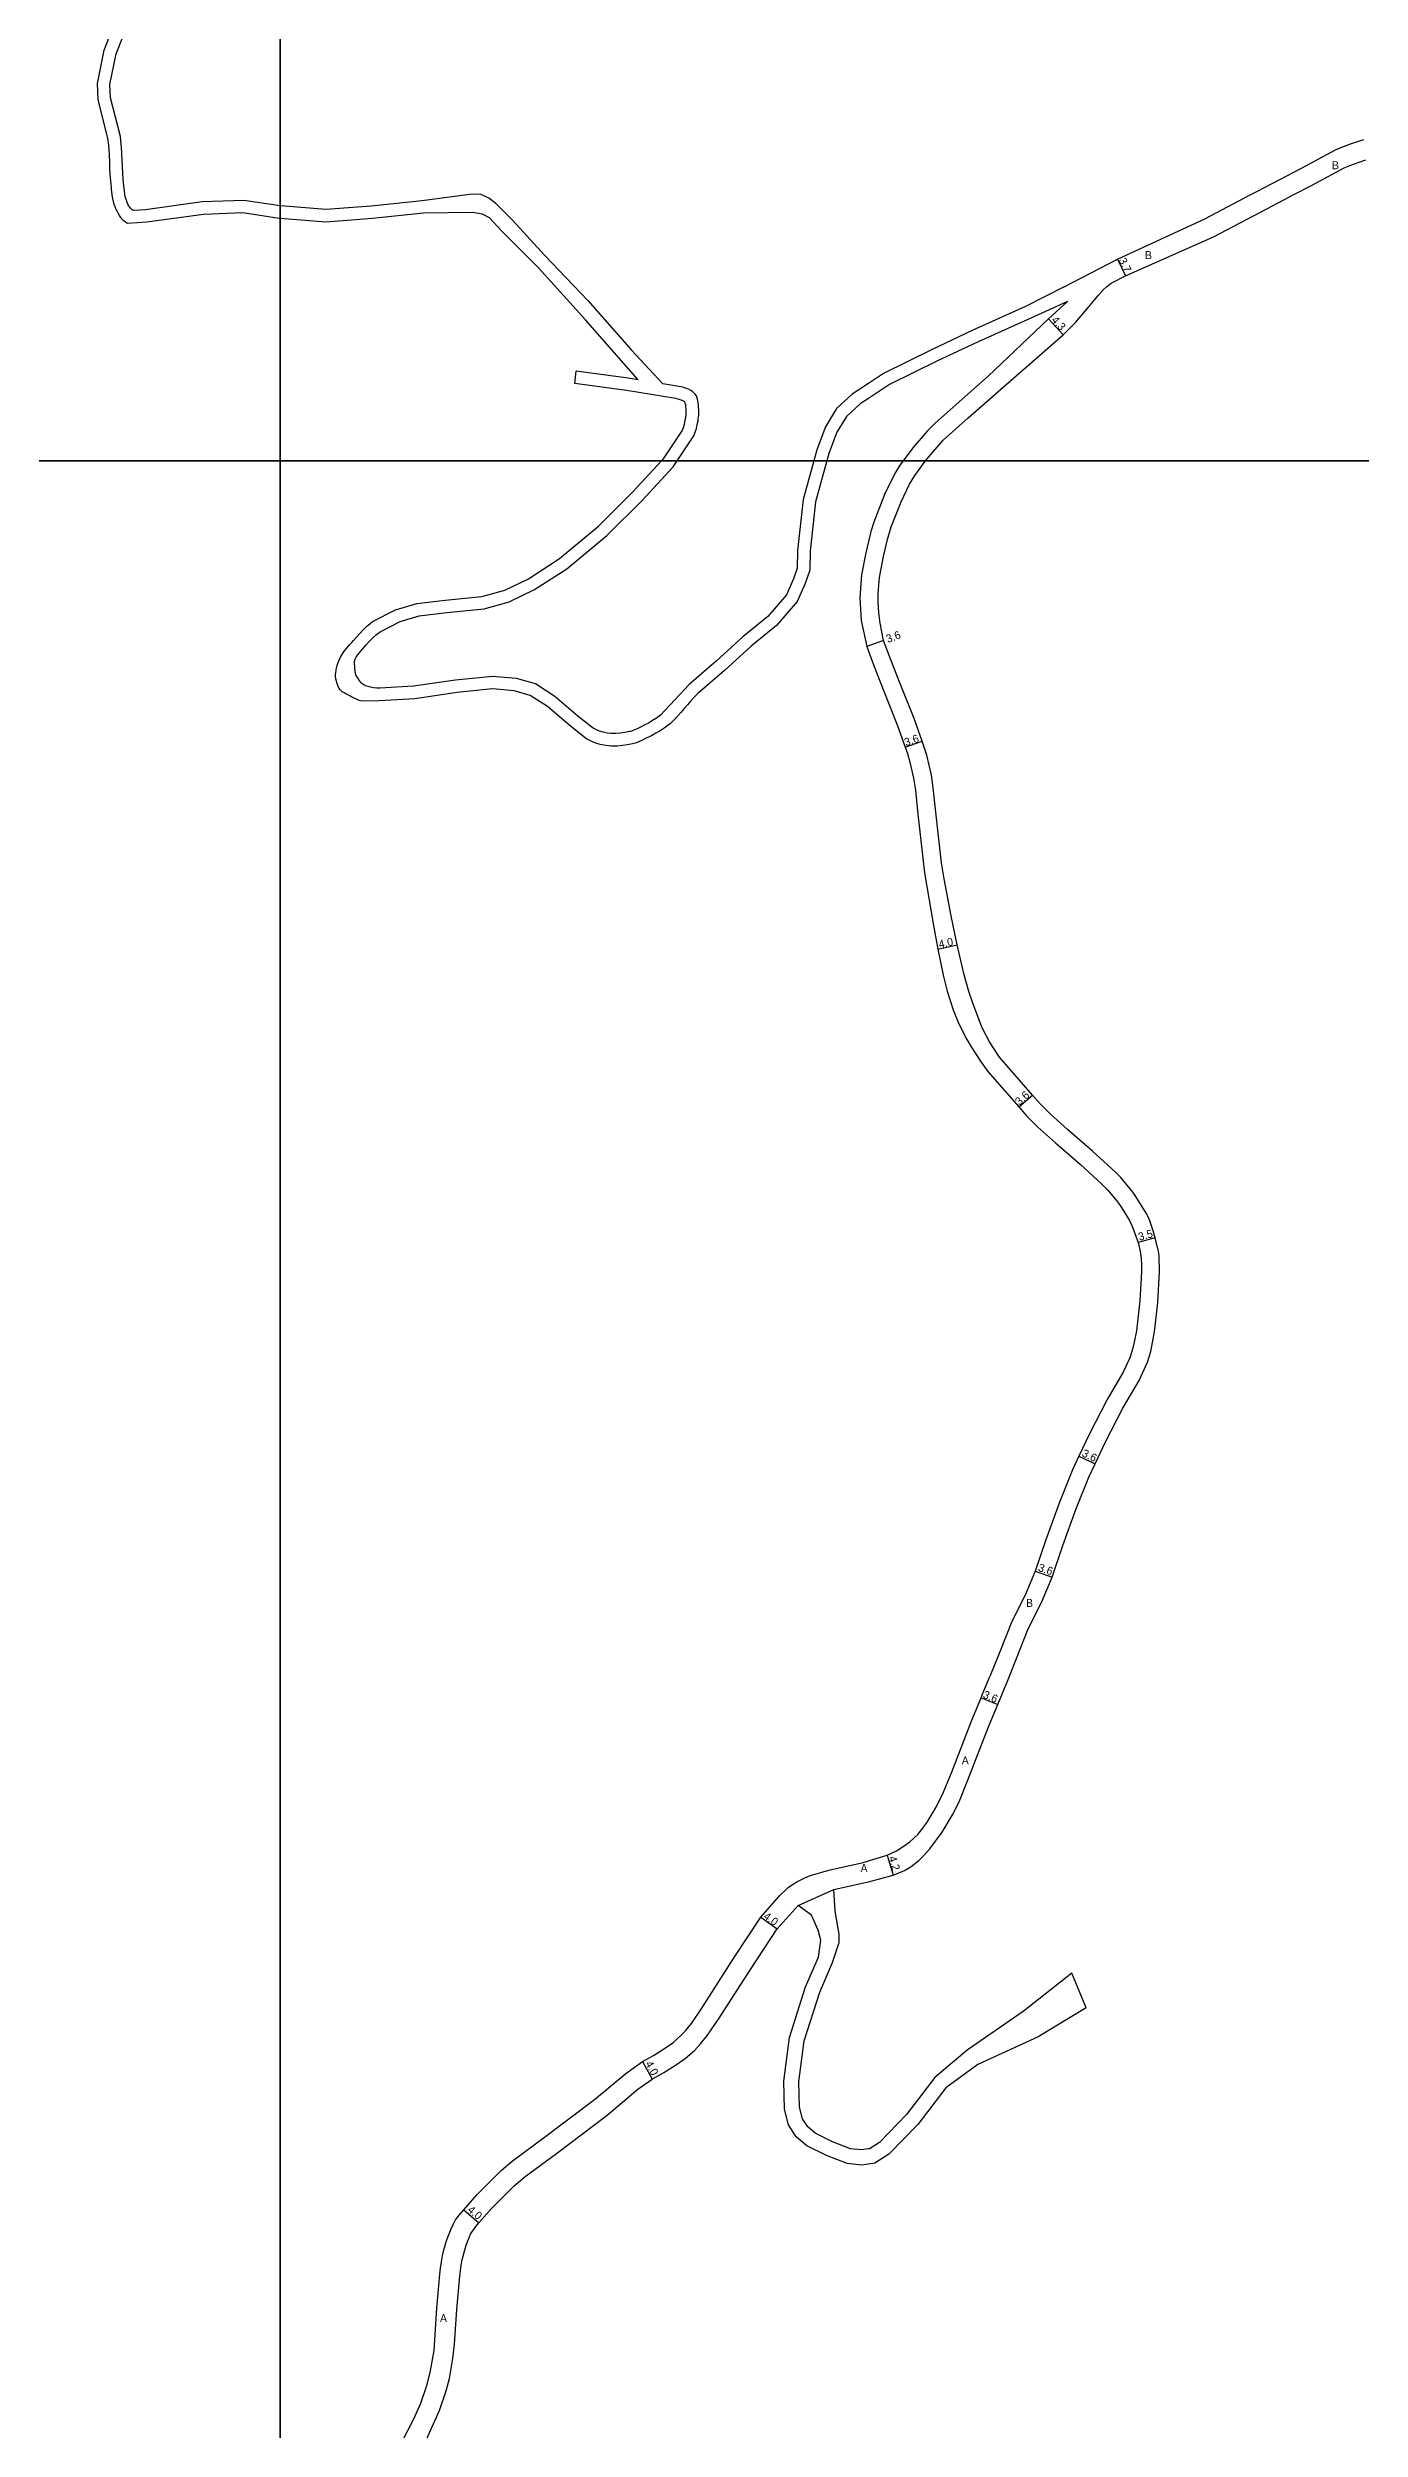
# Model space of a CAD drawing. Header units: metres. Extents: x -24000 to -20800, y -90000 to -87000.
# Drawn here: x -22446.5 to -22183.8, y -89193.6 to -88717.4 of the extents above; entities that cross this region are included whole.
import ezdxf

# ---------------------------------------------------------------- set-up
doc = ezdxf.new("R2010")
doc.units = ezdxf.units.M
doc.header["$LTSCALE"] = 2.5
for name, color, linetype in [('図郭', 7, 'Continuous'), ('幅員', 7, 'Continuous'), ('舗装', 7, 'Continuous'), ('道路', 7, 'Continuous')]:
    doc.layers.add(name, color=color, linetype=linetype)
doc.styles.get("Standard").update_dxf_attribs({"font": ''})
doc.styles.get('Standard').set_extended_font_data('@MS PGothic')

msp = doc.modelspace()

# ---------------------------------------------------------------- linework, layer by layer
at = {"layer": '図郭'}
for points in [[(-23200, -88800), (-22400, -88800), (-22400, -88200), (-23200, -88200)], [(-22400, -88800), (-21600, -88800), (-21600, -88200), (-22400, -88200)], [(-23200, -89400), (-22400, -89400), (-22400, -88800), (-23200, -88800)], [(-22400, -89400), (-21600, -89400), (-21600, -88800), (-22400, -88800)]]:
    msp.add_lwpolyline(points, close=True, dxfattribs=at)
at = {"layer": '幅員', "flags": 128}
for points in [[(-22232.48, -88759.66), (-22230.87, -88763)], [(-22246.24, -88771.59), (-22243.33, -88774.75)], [(-22279.24, -88835.87), (-22282.62, -88837.11)], [(-22274.93, -88857.25), (-22271.54, -88856.05)], [(-22268.42, -88897.63), (-22264.51, -88896.78)], [(-22252.17, -88929.17), (-22249.46, -88926.8)], [(-22224.94, -88955.37), (-22228.32, -88956.28)], [(-22240.17, -88999.02), (-22236.92, -89000.56)], [(-22248.92, -89022.02), (-22245.51, -89023.18)], [(-22259.73, -89047.3), (-22256.41, -89048.68)], [(-22278.53, -89078.78), (-22277.32, -89082.81)], [(-22303.82, -89091.21), (-22300.56, -89093.51)], [(-22327.52, -89120.07), (-22325.58, -89123.57)], [(-22363.26, -89149.73), (-22360.21, -89152.32)]]:
    msp.add_lwpolyline(points, dxfattribs=at)
at = {"layer": '舗装', "flags": 128}
msp.add_lwpolyline([(-22296.34, -89088.85), (-22289.23, -89085.68)], dxfattribs=at)
at = {"layer": '道路'}
for points in [[(-22433.59, -88746.73), (-22433.65, -88746.22), (-22433.73, -88745.58), (-22433.76, -88745.29), (-22433.9, -88744.02), (-22433.98, -88742.74), (-22434.04, -88741.46), (-22434.08, -88740.18), (-22434.13, -88738.9), (-22434.2, -88737.62), (-22434.33, -88736.35), (-22434.44, -88735.54), (-22436.39, -88727.75), (-22436.56, -88724.51), (-22435.21, -88717.86), (-22429.71, -88703.81)], [(-22431.06, -88746.73), (-22431.08, -88746.6), (-22431.16, -88746.02), (-22431.22, -88745.44), (-22431.28, -88744.96), (-22431.42, -88743.69), (-22431.5, -88742.41), (-22431.55, -88741.12), (-22431.6, -88739.84), (-22431.64, -88738.55), (-22431.72, -88737.27), (-22431.84, -88735.99), (-22431.96, -88735.15), (-22433.91, -88727.38), (-22434.05, -88724.7), (-22432.8, -88718.57), (-22427.5, -88705.03)], [(-22282.28, -88784.51), (-22285.51, -88786.63), (-22288.65, -88789.53), (-22290.89, -88793.15), (-22292.58, -88797.76), (-22293.2, -88800)], [(-22282.28, -88787.5), (-22283.96, -88788.61), (-22286.7, -88791.14), (-22288.63, -88794.25), (-22290.2, -88798.53), (-22290.61, -88800)]]:
    msp.add_lwpolyline(points, dxfattribs=at)
at = {"layer": '道路', "flags": 128}
for points in [[(-22205.78, -88746.73), (-22204.44, -88746.03), (-22195.64, -88741.44), (-22188.84, -88737.78), (-22187.24, -88737.11), (-22185.61, -88736.51), (-22183.95, -88735.97), (-22183.19, -88735.75)], [(-22197.15, -88746.73), (-22193.77, -88744.97), (-22187.11, -88741.39), (-22185.77, -88740.83), (-22184.3, -88740.29), (-22182.78, -88739.8)], [(-22400, -88751.51), (-22400.16, -88751.5), (-22407.43, -88750.41), (-22415.35, -88750.69), (-22426.68, -88752.28), (-22430.51, -88752.5), (-22430.91, -88752.28), (-22431.27, -88751.99), (-22431.6, -88751.66), (-22431.9, -88751.29), (-22432.17, -88750.89), (-22432.41, -88750.47), (-22432.63, -88750.04), (-22432.84, -88749.61), (-22432.96, -88749.34), (-22433.19, -88748.75), (-22433.36, -88748.13), (-22433.49, -88747.5), (-22433.58, -88746.86), (-22433.59, -88746.73)], [(-22400, -88748.99), (-22407.28, -88747.9), (-22415.57, -88748.2), (-22426.92, -88749.79), (-22429.34, -88749.93), (-22429.63, -88749.76), (-22429.87, -88749.53), (-22430.09, -88749.27), (-22430.28, -88748.97), (-22430.44, -88748.66), (-22430.59, -88748.35), (-22430.63, -88748.27), (-22430.83, -88747.74), (-22430.98, -88747.18), (-22431.06, -88746.73)], [(-22362.12, -88746.73), (-22371.56, -88747.98), (-22381.76, -88749.05), (-22390.82, -88749.73), (-22399.88, -88749.01), (-22400, -88748.99)], [(-22359.75, -88746.73), (-22359.8, -88746.7), (-22361.31, -88746.62), (-22362.12, -88746.73)], [(-22356.86, -88748.52), (-22358.23, -88747.46), (-22359.75, -88746.73)], [(-22356.86, -88748.52), (-22353.51, -88751.84), (-22347.07, -88758.84), (-22338.46, -88767.9), (-22329.67, -88777.87), (-22323.43, -88784.57)], [(-22243.12, -88765.19), (-22232.48, -88759.66), (-22214.98, -88751.61), (-22205.78, -88746.73)], [(-22233.69, -88764.44), (-22230.87, -88763), (-22213.22, -88755.2), (-22202.58, -88749.57), (-22197.15, -88746.73)], [(-22358.08, -88751.36), (-22359.52, -88750.64), (-22361.52, -88750.3), (-22371.31, -88750.46), (-22381.54, -88751.54), (-22390.82, -88752.24), (-22400, -88751.51)], [(-22328.39, -88783.75), (-22338.9, -88771.78), (-22348.33, -88761.37), (-22355.76, -88753.92), (-22358.08, -88751.36)], [(-22243.12, -88765.19), (-22250.86, -88769.14), (-22261.39, -88773.88), (-22269.67, -88777.8), (-22279.3, -88782.54), (-22282.28, -88784.51)], [(-22242.47, -88768.11), (-22249.82, -88771.42), (-22260.32, -88776.15), (-22268.6, -88780.06), (-22278.06, -88784.72), (-22282.28, -88787.5)], [(-22242.47, -88768.11), (-22246.24, -88771.59), (-22258.33, -88783.07), (-22264.71, -88788.7), (-22269.02, -88792.52), (-22270.56, -88794.07), (-22273.42, -88797.4), (-22275.35, -88800)], [(-22270.87, -88800), (-22270.6, -88799.65), (-22267.35, -88795.85), (-22262.32, -88791.39), (-22255.89, -88785.72), (-22243.33, -88774.75), (-22240.85, -88772.31), (-22238.28, -88769.26), (-22236.27, -88766.82), (-22235.23, -88765.7), (-22234.64, -88765.16), (-22233.69, -88764.44)], [(-22341.06, -88784.52), (-22340.73, -88782.04)], [(-22328.39, -88783.75), (-22330.35, -88783.43), (-22340.73, -88782.04)], [(-22323.68, -88800), (-22323.31, -88799.6), (-22319.53, -88793.95), (-22319.27, -88793.3), (-22319.08, -88792.62), (-22318.93, -88791.93), (-22318.82, -88791.28), (-22318.75, -88790.59), (-22318.76, -88789.92), (-22318.78, -88789.55), (-22318.8, -88789.17), (-22318.85, -88788.81), (-22318.93, -88788.45), (-22319.05, -88788.18), (-22319.13, -88788.1), (-22319.14, -88788.09), (-22319.53, -88787.89), (-22319.94, -88787.75), (-22320.36, -88787.64), (-22320.79, -88787.54), (-22320.84, -88787.53), (-22330.72, -88785.9), (-22341.06, -88784.52)], [(-22320.57, -88800), (-22317.22, -88795), (-22316.93, -88794.27), (-22316.7, -88793.51), (-22316.52, -88792.74), (-22316.38, -88791.97), (-22316.33, -88791.66), (-22316.25, -88790.84), (-22316.24, -88790.02), (-22316.25, -88789.76), (-22316.27, -88789.29), (-22316.3, -88788.82), (-22316.34, -88788.35), (-22316.41, -88787.88), (-22316.52, -88787.43), (-22316.7, -88787), (-22316.71, -88786.97), (-22316.93, -88786.64), (-22317.19, -88786.35), (-22317.5, -88786.1), (-22317.8, -88785.89), (-22318.26, -88785.66), (-22318.74, -88785.48), (-22319.24, -88785.33), (-22319.75, -88785.21), (-22320.24, -88785.09), (-22323.43, -88784.57)], [(-22290.61, -88800), (-22292.87, -88808.16), (-22293.96, -88818.05), (-22294.04, -88821.83), (-22294.91, -88824.48), (-22296.55, -88828.1), (-22300.69, -88832.88), (-22305.75, -88837.06), (-22311.11, -88841.93), (-22316.44, -88846.5), (-22317.15, -88847.22), (-22317.83, -88847.97), (-22318.49, -88848.74), (-22319.14, -88849.52), (-22319.8, -88850.29), (-22320.48, -88851.05), (-22321.18, -88851.78), (-22321.91, -88852.47), (-22322.33, -88852.82), (-22323.13, -88853.41), (-22323.97, -88853.96), (-22324.83, -88854.46), (-22325.72, -88854.94), (-22326.62, -88855.39), (-22326.76, -88855.46), (-22327.48, -88855.81), (-22328.23, -88856.14), (-22328.98, -88856.42), (-22329.48, -88856.57), (-22330.47, -88856.79), (-22331.47, -88856.93), (-22332.48, -88857.01), (-22332.98, -88857.02), (-22333.86, -88857), (-22334.74, -88856.92), (-22335.61, -88856.78), (-22335.97, -88856.69), (-22336.82, -88856.44), (-22337.64, -88856.12), (-22338.44, -88855.73), (-22338.6, -88855.63), (-22341.9, -88853.06), (-22346.53, -88849.09), (-22349.96, -88846.88), (-22353.17, -88845.98), (-22357.49, -88845.6), (-22364.6, -88846.33), (-22373.02, -88847.55), (-22380.15, -88847.96), (-22383.6, -88848.01), (-22384.15, -88847.87), (-22384.69, -88847.66), (-22385.21, -88847.42), (-22385.73, -88847.16), (-22386.08, -88846.97), (-22386.46, -88846.78), (-22386.84, -88846.59), (-22387.21, -88846.39), (-22387.56, -88846.15), (-22387.88, -88845.88), (-22387.97, -88845.78), (-22388.21, -88845.44), (-22388.4, -88845.07), (-22388.54, -88844.68), (-22388.67, -88844.27), (-22388.72, -88844.06), (-22388.84, -88843.55), (-22388.89, -88843.03), (-22388.89, -88842.51), (-22388.88, -88842.48), (-22388.77, -88841.68), (-22388.58, -88840.9), (-22388.32, -88840.13), (-22387.99, -88839.39), (-22387.92, -88839.24), (-22387.55, -88838.6), (-22387.12, -88837.99), (-22386.66, -88837.41), (-22386.17, -88836.84), (-22385.67, -88836.29), (-22385.35, -88835.93), (-22384.71, -88835.21), (-22384.06, -88834.49), (-22383.39, -88833.79), (-22382.69, -88833.12), (-22381.96, -88832.49), (-22381.49, -88832.13), (-22376.89, -88829.76), (-22372.67, -88828.53), (-22366.96, -88827.84), (-22359.65, -88827.1), (-22355.03, -88825.84), (-22350.33, -88823.55), (-22344.11, -88819.53), (-22336.31, -88813.07), (-22329.42, -88806.2), (-22323.68, -88800)], [(-22293.2, -88800), (-22295.33, -88807.69), (-22296.46, -88817.89), (-22296.53, -88821.41), (-22297.25, -88823.57), (-22298.67, -88826.74), (-22302.44, -88831.09), (-22307.39, -88835.17), (-22312.78, -88840.06), (-22318.17, -88844.69), (-22323.91, -88850.85), (-22324.67, -88851.42), (-22325.47, -88851.93), (-22326.29, -88852.4), (-22327.13, -88852.85), (-22327.87, -88853.22), (-22328.54, -88853.54), (-22329.21, -88853.83), (-22329.91, -88854.07), (-22330.12, -88854.13), (-22331.02, -88854.33), (-22331.93, -88854.45), (-22332.85, -88854.5), (-22333.01, -88854.51), (-22333.79, -88854.48), (-22334.56, -88854.4), (-22335.33, -88854.25), (-22335.35, -88854.25), (-22336.09, -88854.02), (-22336.81, -88853.73), (-22337.34, -88853.45), (-22340.33, -88851.12), (-22345.04, -88847.08), (-22348.93, -88844.58), (-22352.72, -88843.51), (-22357.5, -88843.09), (-22364.9, -88843.85), (-22373.28, -88845.06), (-22380.04, -88845.45), (-22380.68, -88845.42), (-22381.32, -88845.35), (-22381.94, -88845.23), (-22382.39, -88845.1), (-22382.83, -88844.94), (-22383.24, -88844.74), (-22383.63, -88844.49), (-22383.75, -88844.39), (-22384, -88844.13), (-22384.21, -88843.83), (-22384.4, -88843.52), (-22384.47, -88843.4), (-22384.67, -88843.08), (-22384.84, -88842.75), (-22384.93, -88842.5), (-22385.02, -88841.51), (-22385.12, -88840.07), (-22384.96, -88839.63), (-22384.75, -88839.22), (-22384.49, -88838.83), (-22384.2, -88838.45), (-22383.89, -88838.09), (-22383.58, -88837.72), (-22383.42, -88837.54), (-22382.78, -88836.79), (-22382.12, -88836.06), (-22381.42, -88835.37), (-22380.69, -88834.71), (-22380.01, -88834.18), (-22375.96, -88832.09), (-22372.17, -88830.99), (-22366.67, -88830.33), (-22359.19, -88829.57), (-22354.14, -88828.19), (-22349.1, -88825.73), (-22342.63, -88821.55), (-22334.63, -88814.93), (-22327.62, -88807.95), (-22321.34, -88801.15), (-22320.57, -88800)], [(-22275.35, -88800), (-22275.99, -88800.87), (-22277.01, -88802.49), (-22279.06, -88806.71), (-22281.23, -88812.25), (-22281.83, -88814.11), (-22282.28, -88816.1)], [(-22254.61, -89044.36), (-22252.68, -89039.46), (-22250.3, -89033.54), (-22247.66, -89028.29), (-22245.51, -89023.18), (-22243.38, -89016.87), (-22240.79, -89009.7), (-22238.16, -89003.18), (-22236.92, -89000.56), (-22234.83, -88996.13), (-22231.35, -88989.39), (-22228.1, -88983.88), (-22226.45, -88980.18), (-22225.79, -88978.08), (-22225.22, -88975.18), (-22224.99, -88973.63), (-22224.4, -88968.26), (-22224.05, -88962.15), (-22224.05, -88961.1), (-22224.08, -88960.04), (-22224.14, -88958.99), (-22224.26, -88957.94), (-22224.28, -88957.84), (-22224.94, -88955.37), (-22225.33, -88953.92), (-22225.66, -88952.94), (-22226.01, -88951.97), (-22226.41, -88951.01), (-22226.6, -88950.61), (-22228.88, -88946.87), (-22229.55, -88945.96), (-22231.81, -88943.3), (-22232.88, -88942.2), (-22237.43, -88938.03), (-22242.45, -88933.66), (-22245.95, -88930.54), (-22247.92, -88928.56), (-22249.46, -88926.8), (-22256.09, -88919.23), (-22258.09, -88916.18), (-22259.6, -88913.23), (-22261.49, -88908.19), (-22262.2, -88906.08), (-22263.15, -88902.73), (-22264.51, -88896.78), (-22265.76, -88890.93), (-22267.16, -88883.54), (-22267.65, -88880.37), (-22268.79, -88870.23), (-22269.3, -88865.35), (-22269.68, -88862.8), (-22270.63, -88858.81), (-22271.05, -88857.42), (-22271.54, -88856.05), (-22273.13, -88851.52), (-22275.99, -88844.34), (-22277.8, -88839.8), (-22279.24, -88835.87), (-22279.94, -88832.43), (-22280.22, -88830.33), (-22280.35, -88828.31), (-22280.34, -88826.5), (-22280.1, -88823.28), (-22279.27, -88819.12), (-22278.5, -88815.73), (-22277.71, -88813.15), (-22275.76, -88808.16), (-22274.06, -88804.66), (-22273.01, -88802.88), (-22270.87, -88800)], [(-22282.28, -88816.1), (-22282.79, -88818.37), (-22283.68, -88822.79), (-22284.02, -88827.39), (-22283.73, -88831.9), (-22282.62, -88837.11), (-22282.28, -88838.03)], [(-22282.28, -88838.03), (-22281.16, -88841.08), (-22279.33, -88845.67), (-22276.51, -88852.78), (-22274.93, -88857.25), (-22274.49, -88858.49), (-22273.99, -88860.25), (-22273.24, -88863.4), (-22272.87, -88865.8), (-22272.37, -88870.62), (-22271.05, -88882.33), (-22269.29, -88892.88), (-22268.42, -88897.63), (-22267.33, -88902.83), (-22266.52, -88906.03), (-22265.36, -88909.74), (-22264.18, -88912.54), (-22262.59, -88915.68), (-22261.74, -88917.18), (-22259.73, -88920.25), (-22258.4, -88922.06), (-22252.17, -88929.17), (-22250.63, -88930.93), (-22248.43, -88933.15), (-22244.83, -88936.37), (-22239.83, -88940.71), (-22235.55, -88944.64), (-22234.44, -88945.77), (-22232.7, -88947.82), (-22232.6, -88947.93), (-22231.63, -88949.27), (-22230.26, -88951.53), (-22229.66, -88952.67), (-22228.76, -88955.04), (-22228.32, -88956.28), (-22228.09, -88957.17), (-22227.91, -88958.07), (-22227.85, -88958.41), (-22227.73, -88959.57), (-22227.67, -88960.73), (-22227.66, -88961.9), (-22227.66, -88962.14), (-22227.99, -88967.96), (-22228.64, -88973.92), (-22229.09, -88976.2), (-22229.44, -88977.61), (-22230.01, -88979.31), (-22231.3, -88982.23), (-22234.5, -88987.65), (-22238.05, -88994.54), (-22240.17, -88999.02), (-22241.46, -89001.74), (-22244.15, -89008.42), (-22246.79, -89015.72), (-22248.92, -89022.02), (-22250.93, -89026.78), (-22253.58, -89032.06), (-22256.02, -89038.12), (-22257.96, -89043.04)], [(-22259.5, -89046.73), (-22257.96, -89043.04)], [(-22255.6, -89046.73), (-22255.19, -89045.74), (-22254.61, -89044.36)], [(-22282.28, -89084.09), (-22277.32, -89082.81), (-22275.09, -89081.86), (-22273.74, -89081.03), (-22272.2, -89079.84), (-22271.35, -89079.02), (-22269.99, -89077.55), (-22267.5, -89074.19), (-22265.46, -89070.75), (-22264.16, -89068.13), (-22262.34, -89063.62), (-22258.27, -89053.16), (-22256.41, -89048.68), (-22255.6, -89046.73)], [(-22282.28, -89079.91), (-22278.53, -89078.78), (-22276.68, -89077.89), (-22275.32, -89077.07), (-22273.98, -89076.09), (-22272.41, -89074.68), (-22271.41, -89073.42), (-22270.5, -89072.2), (-22268.74, -89069.21), (-22267.3, -89066.3), (-22265.69, -89062.3), (-22261.61, -89051.82), (-22259.73, -89047.3), (-22259.5, -89046.73)], [(-22375.53, -89195.87), (-22373.22, -89191.47), (-22371.84, -89188.35), (-22370.63, -89184.81), (-22369.98, -89182.24), (-22369.19, -89177.82), (-22368.62, -89169.37), (-22368.05, -89162.55), (-22367.88, -89161.34), (-22367.7, -89160.13), (-22367.49, -89158.93), (-22367.23, -89157.74), (-22366.91, -89156.56), (-22366.9, -89156.53), (-22366.57, -89155.5), (-22366.2, -89154.49), (-22365.79, -89153.49), (-22365.32, -89152.52), (-22364.88, -89151.72), (-22364.08, -89150.7), (-22363.26, -89149.73), (-22360.67, -89146.69), (-22355.76, -89141.83), (-22353.57, -89139.96), (-22347.11, -89135.21), (-22337.08, -89127.64), (-22330.85, -89122.42), (-22327.52, -89120.07), (-22325.29, -89118.84), (-22323.11, -89117.45), (-22321.44, -89116.29), (-22319.81, -89114.87), (-22318.89, -89113.91), (-22317.71, -89112.42), (-22315.64, -89109.37), (-22309.26, -89099.44), (-22303.82, -89091.21), (-22300.1, -89086.91), (-22298.37, -89085.25), (-22297.5, -89084.67), (-22296.6, -89084.15), (-22295.66, -89083.67), (-22294.72, -89083.22), (-22293.88, -89082.86), (-22290.21, -89081.8), (-22283.34, -89080.23), (-22282.28, -89079.91)], [(-22282.28, -89137.54), (-22283.67, -89137.74), (-22285.86, -89137.51), (-22289.45, -89136.13), (-22292.92, -89134.4), (-22294.43, -89133.12), (-22295.47, -89131.51), (-22296.06, -89129.19), (-22296.18, -89124.1), (-22295.15, -89115.89), (-22292.04, -89106.17), (-22289.5, -89100.27), (-22288.12, -89096.22), (-22288.12, -89094.6), (-22288.93, -89089.97), (-22289.23, -89085.68)], [(-22289.23, -89085.68), (-22289.2, -89085.67), (-22282.31, -89084.1), (-22282.28, -89084.09)], [(-22371.72, -89197.87), (-22369.62, -89193.22), (-22368.11, -89189.81), (-22366.77, -89185.88), (-22366.12, -89183.41), (-22365.41, -89179.42), (-22365.1, -89176.59), (-22364.63, -89169.67), (-22364.07, -89162.99), (-22363.93, -89161.91), (-22363.75, -89160.78), (-22363.56, -89159.7), (-22363.34, -89158.69), (-22363.07, -89157.69), (-22362.79, -89156.8), (-22362.47, -89155.94), (-22362.13, -89155.12), (-22361.88, -89154.6), (-22361.03, -89153.28), (-22360.21, -89152.32), (-22357.73, -89149.41), (-22353.2, -89144.93), (-22351, -89143.04), (-22344.72, -89138.42), (-22334.59, -89130.77), (-22328.41, -89125.6), (-22325.58, -89123.57), (-22323.25, -89122.28), (-22320.9, -89120.78), (-22318.97, -89119.45), (-22317.04, -89117.76), (-22315.87, -89116.54), (-22314.49, -89114.79), (-22312.3, -89111.58), (-22305.91, -89101.62), (-22300.56, -89093.51), (-22296.34, -89088.85)], [(-22282.28, -89140.57), (-22283.6, -89140.76), (-22286.57, -89140.45), (-22290.66, -89138.87), (-22294.58, -89136.92), (-22296.71, -89135.13), (-22298.26, -89132.72), (-22299.05, -89129.6), (-22299.18, -89123.95), (-22298.09, -89115.24), (-22294.85, -89105.12), (-22292.3, -89099.19), (-22291.84, -89095.81), (-22292.32, -89093.79), (-22293.68, -89090.81), (-22296.34, -89088.85)], [(-22241.6, -89102.4), (-22251.31, -89110.05), (-22262.52, -89117.81), (-22268.99, -89123.26), (-22274.65, -89130.67), (-22280.08, -89136.23), (-22282.04, -89137.5), (-22282.28, -89137.54)], [(-22238.7, -89109.34), (-22241.6, -89102.4)], [(-22238.7, -89109.34), (-22248.33, -89115.13), (-22260.37, -89120.64), (-22266.81, -89125.34), (-22272.38, -89132.64), (-22278.17, -89138.56), (-22280.97, -89140.38), (-22282.28, -89140.57)]]:
    msp.add_lwpolyline(points, dxfattribs=at)

# ---------------------------------------------------------------- texts
at = {"layer": '幅員'}
for s, rotation, p in [('3.7', 295.7537, (-22232.28, -88759.84)), ('4.3', 312.6832, (-22245.8, -88771.93)), ('3.6', 20.1376, (-22278.4, -88836.41)), ('3.6', 19.4035, (-22274.78, -88857.09)), ('4.0', 12.2829, (-22268.05, -88897.45)), ('3.6', 41.2203, (-22252.08, -88928.96)), ('3.5', 15.0837, (-22228.05, -88955.95)), ('3.6', 334.6799, (-22239.7, -88998.97)), ('3.6', 341.2864, (-22248.46, -89021.92)), ('3.6', 337.4145, (-22259.51, -89047.28)), ('4.2', 286.7706, (-22278.29, -89079.23)), ('4.0', 324.7251, (-22303.44, -89091.35)), ('4.0', 298.9729, (-22327.01, -89120.48)), ('4.0', 319.5896, (-22362.64, -89149.93))]:
    msp.add_text(s, height=1.6, rotation=rotation, dxfattribs=at).set_placement(p)
at = {"layer": '舗装'}
for s, p in [('B', (-22189.54, -88741.67)), ('B', (-22226.96, -88759.64)), ('B', (-22250.75, -89029.15)), ('A', (-22263.61, -89060.64)), ('A', (-22283.86, -89082.18)), ('A', (-22368.01, -89172.17))]:
    msp.add_text(s, height=1.6, dxfattribs=at).set_placement(p)

doc.saveas('drawing.dxf')
